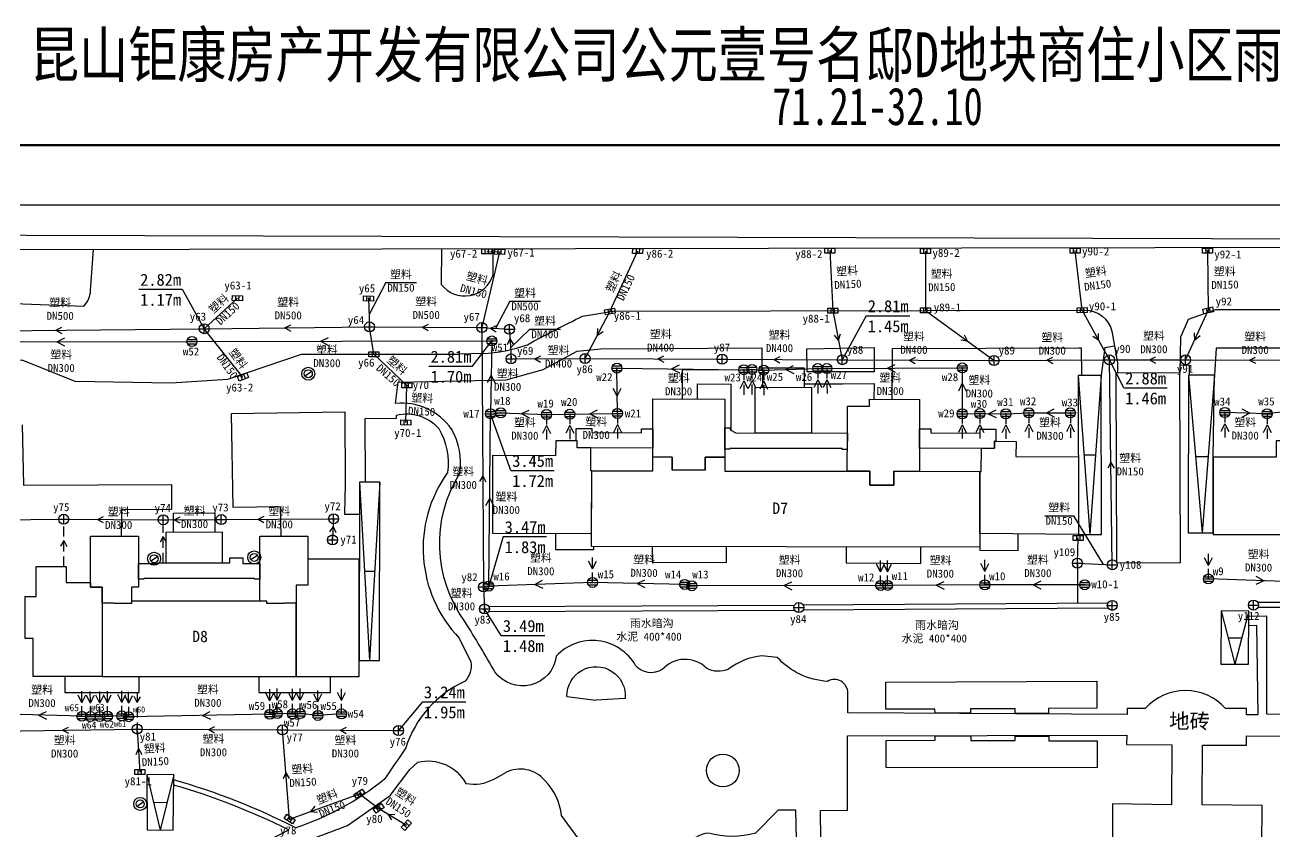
# Model space of a CAD drawing. Extents: x 32091 to 32397, y 71199 to 71502.
# Drawn here: x 32160.5 to 32285.4, y 71421.2 to 71501.8 of the extents above; entities that cross this region are included whole.
import ezdxf
from ezdxf.enums import TextEntityAlignment as Align

# ---------------------------------------------------------------- set-up
doc = ezdxf.new("R2010")
doc.units = 0
doc.header["$LTSCALE"] = 0.5
doc.header["$PDSIZE"] = 0.2
doc.linetypes.add('X5', pattern=[3, 2, -1])
doc.layers.get('0').update_dxf_attribs({"linetype": 'CONTINUOUS'})
for name, color, linetype in [('DX', 251, 'CONTINUOUS'), ('TK', 7, 'CONTINUOUS'), ('WS', 1, 'CONTINUOUS'), ('WSZDH', 246, 'CONTINUOUS'), ('WSZJ', 6, 'CONTINUOUS'), ('YS', 5, 'CONTINUOUS'), ('YSZDH', 160, 'CONTINUOUS'), ('YSZJ', 180, 'CONTINUOUS')]:
    doc.layers.add(name, color=color, linetype=linetype)
doc.styles.add('宋体', font='')
doc.styles.add('等线体', font='')
doc.styles.get('宋体').set_extended_font_data('SimSun')
doc.styles.get('等线体').set_extended_font_data('SimHei')

# ---------------------------------------------------------------- blocks, each defined once
blk = doc.blocks.new('234021')
for p, q in [((-0.67, -0.44), (0.66, 0.43)), ((0.8, 0), (0.8, 0))]:
    blk.add_line(p, q)
for radius in [1.3, 0.8]:
    blk.add_circle((0, 0), radius)
blk = doc.blocks.new('544211')
for p, q in [((-1, 0), (1, 0)), ((-0.9, 0.43), (0.9, 0.43)), ((-0.88, -0.47), (0.88, -0.47))]:
    blk.add_line(p, q)
blk.add_circle((0, 0), 1)
blk = doc.blocks.new('544221')
for p, q in [((-1, 0.5), (1, 0.5)), ((-1, -0.5), (-1, 0.5)), ((-0.33, 0.5), (-0.33, -0.5)), ((0.33, 0.5), (0.33, -0.5)), ((1, 0.5), (1, -0.5)), ((1, -0.5), (-1, -0.5))]:
    blk.add_line(p, q)
blk = doc.blocks.new('544101')
for p, q in [((-1, 0), (1, 0)), ((0, -1), (0, 1))]:
    blk.add_line(p, q)
blk.add_circle((0, 0), 1)
blk = doc.blocks.new('新块')
at = {"layer": 'WS', "linetype": 'Continuous'}
for q in [(28733.01, 66304.67, 2.88), (28733, 66303.77, 2.88)]:
    blk.add_line((28732.11, 66304.24, 2.88), q, dxfattribs=at)
blk = doc.blocks.new('新块1')
at = {"layer": 'YS', "linetype": 'Continuous'}
for q in [(31357.87, 73630.72), (31358.74, 73630.74)]:
    blk.add_line((31358.33, 73629.91, 2.48), q, dxfattribs=at)

msp = doc.modelspace()

# ---------------------------------------------------------------- linework, layer by layer
at = {"layer": 'DX'}
for p, q in [((32265.75, 71466.72), (32266.92, 71450.84)), ((32268.05, 71466.72), (32266.92, 71450.84)), ((32276.76, 71466.75), (32278.13, 71451)), ((32279.38, 71466.75), (32278.13, 71451)), ((32266.33, 71458.78), (32267.48, 71458.78)), ((32277.47, 71458.62), (32278.74, 71458.63)), ((32193.91, 71456.07), (32194.9, 71438.22)), ((32195.94, 71456.07), (32194.9, 71438.22)), ((32194.41, 71447.15), (32195.42, 71447.15)), ((32280.02, 71443.18), (32281.39, 71437.85)), ((32282.8, 71443.17), (32281.39, 71437.85)), ((32280.71, 71440.51), (32282.09, 71440.51)), ((32172.65, 71426.82, 2.52), (32174, 71421.28)), ((32175.35, 71426.8), (32174, 71421.28)), ((32173.32, 71424.05, 1.26), (32174.67, 71424.04))]:
    msp.add_line(p, q, dxfattribs=at)
at = {"layer": 'DX', "flags": 128}
for points in [[(32135.19, 71479.77), (32135.54, 71480.15), (32135.94, 71480.45), (32136.39, 71480.67), (32136.87, 71480.8), (32362, 71480.18)], [(32157.54, 71479.3), (32331.32, 71479.62), (32337.06, 71478.5), (32343.75, 71473.15), (32346.2, 71465.91), (32346.72, 71464.1), (32346.11, 71290.52)], [(32207.26, 71476.77), (32207.28, 71479.39)], [(32157.61, 71474), (32166.37, 71473.64), (32166.37, 71473.64)], [(32303.39, 71471.29), (32290.76, 71473.29), (32279.47, 71473.28), (32276.75, 71472.31), (32276, 71470.62)], [(32245.34, 71467.07), (32238.65, 71467.1), (32238.63, 71469.39), (32245.35, 71469.53), (32245.34, 71467.07)], [(32247.16, 71464.34), (32247.19, 71469.43), (32265.82, 71469.49), (32266.03, 71469.5), (32266.06, 71466.72)], [(32268.42, 71469.52), (32268.05, 71466.72)], [(32268.42, 71469.52), (32269.37, 71469.69)], [(32275.92, 71466.99), (32276, 71470.62)], [(32279.52, 71469.45), (32279.38, 71466.75)], [(32291.61, 71469.45), (32279.52, 71469.45)], [(32175.09, 71465.95), (32175.09, 71465.95), (32165.5, 71466.13), (32160.21, 71468.24), (32157.34, 71468.23), (32157.35, 71467.83)], [(32188.17, 71468.85), (32180.72, 71466.32), (32175.09, 71465.95)], [(32188.17, 71468.85), (32203.95, 71468.86)], [(32206.22, 71468.91), (32203.95, 71468.86)], [(32276.86, 71466.75), (32276.88, 71467.76), (32275.91, 71467.72)], [(32227.69, 71464.37), (32227.7, 71465.87), (32231.04, 71465.86), (32231.02, 71461.24)], [(32245.36, 71464.34), (32245.37, 71465.89), (32242.19, 71465.86), (32238.36, 71465.85)], [(32186.08, 71450.67), (32186.02, 71453.6), (32186.02, 71453.6), (32181.28, 71453.52), (32181.12, 71462.91), (32192.44, 71463.1), (32192.49, 71455.87), (32192.42, 71452.85), (32193.91, 71452.85)], [(32160.19, 71461.78), (32160.35, 71455.75), (32175.11, 71455.82), (32175.12, 71453.32), (32170.12, 71453.3), (32170.1, 71450.67)], [(32202.7, 71457.01), (32202.7, 71457.01)], [(32175.32, 71451.03), (32175.32, 71452.97), (32179.47, 71452.99), (32179.46, 71451.04)], [(32213.51, 71450.94), (32213.51, 71449.34), (32217.35, 71449.34), (32217.35, 71449.64)], [(32255.91, 71449.57), (32255.91, 71449.27), (32259.75, 71449.24), (32259.76, 71450.88)], [(32223.17, 71449.63), (32223.16, 71448.07), (32230.6, 71448.02), (32230.61, 71449.62)], [(32242.57, 71449.59), (32242.56, 71447.99), (32250, 71447.94), (32250.01, 71449.54)], [(32207.45, 71437.08), (32207.45, 71437.08)], [(32183.87, 71436.62), (32183.87, 71435.02), (32191.01, 71435.02), (32191.01, 71436.62)], [(32241.96, 71385.84), (32241.92, 71392.46), (32239.96, 71392.47), (32239.97, 71403.1), (32246.53, 71403.12), (32246.56, 71404.85), (32248.3, 71404.86), (32248.29, 71412.69), (32246.61, 71412.69), (32246.62, 71414.49), (32240.09, 71414.53), (32239.98, 71423.22), (32242.68, 71423.25), (32242.7, 71430.71), (32270.59, 71430.75), (32270.58, 71429.82), (32275.1, 71429.81), (32275.06, 71423.81), (32269.16, 71423.89), (32269.05, 71395.87), (32275.02, 71395.79), (32274.99, 71391.79), (32272.01, 71391.59), (32271.97, 71386.12)], [(32280.88, 71386.68), (32280.9, 71391.73), (32278, 71391.77), (32278.01, 71395.77), (32283.88, 71395.73), (32284.13, 71423.73), (32278.13, 71423.8), (32278.15, 71429.78), (32282.55, 71429.76), (32282.55, 71430.69), (32309.51, 71430.58)], [(32186.86, 71421.29), (32186.86, 71421.29)]]:
    msp.add_lwpolyline(points, dxfattribs=at)
for points in [[(32166.37, 71473.64, 0.180559), (32167.04, 71475.21), (32167.34, 71479.32)], [(32202.12, 71479.38), (32202.09, 71475.81, 0.607067), (32207.26, 71476.77)], [(32219.28, 71473.16), (32266.42, 71473.25, -0.346403), (32269.12, 71471.14), (32269.67, 71467.98), (32269.67, 71466.96)], [(32206.22, 71468.91, 0.074135), (32210.69, 71469.8, -0.014027), (32216.21, 71472.64), (32219.28, 71473.16)], [(32194.52, 71456.07), (32194.49, 71462.42), (32197.6, 71462.46), (32197.6, 71462.75, -0.279902), (32201.86, 71461.41, -0.170629), (32202.7, 71457.01, 0.361269), (32203.89, 71440.46), (32205.05, 71438.1, -0.226721), (32204.48, 71436.16, 0.211667), (32198.53, 71429.49, -0.004577), (32196.38, 71426.32, -0.089148), (32187.54, 71421.51, 0.046953), (32175.34, 71426.3)], [(32234.13, 71438.71, 0.134135), (32230.8, 71437.36, -0.244295), (32228.61, 71437.47, 0.424975), (32224.16, 71437.32, -0.373703), (32221.51, 71437.73, 0.504942), (32213.58, 71438.67)], [(32184.15, 71392.91), (32179.65, 71392.97), (32179.65, 71392.97), (32179.56, 71408.64, -0.297241), (32186.38, 71419.4, 0.006472), (32192.73, 71421.74), (32196.97, 71424.73), (32198.93, 71427.32), (32199.75, 71428.06, -0.34239), (32204.53, 71425.94, 0.175839), (32207.37, 71426.38), (32208.49, 71427)], [(32207.33, 71414.49), (32207.33, 71416.17), (32212.43, 71416.21), (32213.98, 71417.01), (32215.8, 71419), (32216.48, 71419.5), (32214.09, 71422.73, 0.176683), (32212.44, 71426.22, 0.356398), (32208.49, 71427)], [(32182.37, 71352.74, -0.255114), (32178.23, 71359.52), (32178.07, 71407.5, -0.262842), (32184.2, 71419.92), (32186.86, 71421.29, 0.044611), (32175.34, 71425.78)]]:
    msp.add_lwpolyline(points, format="xyb", dxfattribs=at)
for points, elevation in [([(32213.58, 71438.67, -0.679719), (32207.45, 71437.08), (32207.45, 71437.08, 0.010164), (32204.45, 71442.12, -0.305863), (32203.95, 71456.94, 0.170629), (32203.11, 71461.35, 0.271457), (32197.52, 71463.93), (32197.79, 71466.06), (32208.57, 71466.3), (32212.28, 71467.32), (32215.66, 71469.14), (32218.02, 71469.4), (32234.12, 71469.5), (32234.13, 71467.26), (32226.17, 71467.3), (32226.16, 71465.71), (32226.16, 71464.37)], 2.95), ([(32282.79, 71441.74), (32283.55, 71441.76), (32283.71, 71432.81), (32282.58, 71432.79), (32282.58, 71433.42), (32280.47, 71433.42, 0.450384), (32272.45, 71433.43), (32270.65, 71433.42), (32270.65, 71432.83), (32242.73, 71432.98), (32242.72, 71434.99, 0.580773), (32240.69, 71436.14, -0.19621), (32235.66, 71438.54), (32234.13, 71438.71)], 2.95), ([(32214.65, 71434.63, -1.058897), (32220.46, 71434.44, -0.029936)], 2.96)]:
    msp.add_lwpolyline(points, format="xyb", dxfattribs=dict(at, elevation=elevation))
for points, elevation in [([(32234.22, 71465.53), (32234.22, 71467.47), (32238.37, 71467.49), (32238.36, 71465.53)], 6.7), ([(32309.38, 71432.78), (32284.61, 71432.87), (32284.6, 71442.65), (32282.79, 71442.63)], 2.95), ([(32164.47, 71436.62), (32164.47, 71435.02), (32171.91, 71435.02), (32171.91, 71436.62)], 12.37), ([(32214.65, 71434.63), (32217.54, 71434.26)], 2.96), ([(32220.46, 71434.44), (32217.54, 71434.26)], 2.96)]:
    msp.add_lwpolyline(points, dxfattribs=dict(at, elevation=elevation))
for points in [[(32269.57, 71447.99), (32275.98, 71448.02), (32275.89, 71466.99), (32269.49, 71466.96)], [(32265.77, 71450.84), (32268.07, 71450.84), (32268.05, 71466.72), (32265.75, 71466.72)], [(32276.72, 71451), (32279.22, 71451), (32279.23, 71458.57), (32279.38, 71466.75), (32276.76, 71466.75)], [(32223.22, 71458.58), (32223.23, 71464.38), (32230.43, 71464.37), (32230.42, 71458.57), (32228.47, 71458.57), (32228.47, 71457.27), (32225.17, 71457.27), (32225.17, 71458.57), (32223.22, 71458.58)], [(32242.67, 71457.14), (32242.68, 71460.94), (32242.68, 71463.64), (32244.9, 71463.64), (32244.9, 71464.34), (32249.88, 71464.33), (32249.87, 71457.13), (32247.32, 71457.14), (32247.32, 71455.74), (32244.92, 71455.74), (32244.92, 71457.14)], [(32230.43, 71461.48), (32230.95, 71461.48), (32230.95, 71461.28), (32231.53, 71460.98), (32242.68, 71460.96), (32242.67, 71459.32), (32242.15, 71459.33), (32242.15, 71459.41), (32230.94, 71459.42), (32230.94, 71459.34), (32230.42, 71459.35)], [(32249.88, 71461.38), (32251, 71461.38), (32251, 71460.98), (32255.96, 71460.97), (32255.96, 71461.37), (32257.5, 71461.37), (32257.5, 71460.15), (32257.38, 71460.15), (32257.38, 71459.45), (32249.88, 71459.42)], [(32207.22, 71458.71), (32207.21, 71450.96), (32217.11, 71450.94), (32217.12, 71457.19), (32217.02, 71457.19), (32217.02, 71459.49), (32215.67, 71459.49), (32215.68, 71460.19), (32213.53, 71460.19), (32213.52, 71458.69)], [(32255.92, 71457.12), (32256.06, 71457.11), (32256.08, 71459.46), (32257.38, 71459.45), (32257.38, 71460.15), (32259.53, 71460.13), (32259.52, 71458.63), (32265.77, 71458.59), (32265.77, 71450.84), (32255.91, 71450.91)], [(32279.23, 71458.57), (32279.22, 71450.82), (32289.12, 71450.81), (32289.13, 71457.06), (32288.98, 71457.06), (32288.98, 71459.48), (32287.8, 71459.48), (32287.8, 71460.18), (32285.53, 71460.18), (32285.53, 71458.56)], [(32217.12, 71457.19), (32223.22, 71457.18), (32223.22, 71458.58), (32225.17, 71458.57), (32225.17, 71457.27), (32228.47, 71457.29), (32228.47, 71458.57), (32230.42, 71458.57), (32230.42, 71457.17), (32244.92, 71457.14), (32244.92, 71455.74), (32247.32, 71455.74), (32247.32, 71457.14), (32255.92, 71457.12), (32255.91, 71449.57), (32217.11, 71449.64)], [(32193.89, 71438.22), (32195.92, 71438.22), (32195.94, 71456.07), (32193.91, 71456.07)], [(32171.84, 71447.92), (32173.74, 71447.92), (32173.74, 71447.99), (32174.56, 71447.99), (32180.97, 71447.99), (32180.97, 71448.49), (32182.24, 71448.49), (32182.24, 71447.92), (32183.94, 71447.92), (32183.94, 71446.35), (32183.42, 71446.35), (32183.42, 71446.43), (32172.36, 71446.43), (32172.36, 71446.35), (32171.84, 71446.35)], [(32187.59, 71445.75), (32187.59, 71436.62), (32193.89, 71436.62), (32193.89, 71448.37), (32188.74, 71448.37), (32188.74, 71445.75)], [(32168.19, 71436.62), (32187.59, 71436.62), (32187.59, 71443.97), (32186.39, 71443.97), (32186.39, 71443.92), (32184.64, 71443.92), (32184.64, 71444.17), (32171.14, 71444.17), (32171.14, 71443.92), (32169.39, 71443.92), (32169.39, 71443.97), (32168.19, 71443.97)], [(32280, 71437.85), (32282.78, 71437.85), (32282.8, 71443.17), (32280.02, 71443.18)], [(32259.44, 71433.41), (32254.98, 71433.39), (32254.99, 71432.96), (32251.44, 71432.97), (32251.43, 71433.35), (32246.52, 71433.35), (32246.53, 71436.05), (32267.61, 71436.17), (32267.61, 71433.46), (32262.79, 71433.43), (32262.79, 71432.95), (32259.44, 71432.92)], [(32259.46, 71430.68), (32262.82, 71430.66), (32262.81, 71430.21), (32267.63, 71430.2), (32267.64, 71427.49), (32246.56, 71427.54), (32246.55, 71430.24), (32251.46, 71430.26), (32251.46, 71430.7), (32255.01, 71430.7), (32255.01, 71430.23), (32259.46, 71430.23)], [(32172.7, 71421.29), (32175.29, 71421.27), (32175.35, 71426.8), (32172.65, 71426.82)]]:
    msp.add_lwpolyline(points, close=True, dxfattribs=at)
for points, elevation in [([(32233.45, 71465.53), (32239.09, 71465.55), (32239.1, 71460.95), (32233.45, 71460.98)], 6.7), ([(32215.56, 71461.41), (32217.15, 71461.41), (32217.15, 71461.01), (32222.11, 71461), (32222.11, 71461.4), (32223.23, 71461.4), (32223.22, 71459.44), (32215.67, 71459.49), (32215.68, 71460.19), (32215.56, 71460.19)], 13.03), ([(32174.56, 71451.04), (32174.56, 71447.99), (32180.22, 71447.99), (32180.22, 71451.06)], 6.8), ([(32171.84, 71450.67), (32171.84, 71445.57), (32171.14, 71445.57), (32171.14, 71443.92), (32169.39, 71443.92), (32169.39, 71443.97), (32168.19, 71443.97), (32168.19, 71445.57), (32167.04, 71445.57), (32167.04, 71450.67)], 12.37), ([(32188.74, 71450.67), (32188.74, 71445.75), (32187.59, 71445.75), (32187.59, 71443.97), (32186.39, 71443.97), (32186.39, 71443.92), (32184.64, 71443.92), (32184.64, 71444.17), (32183.94, 71444.17), (32183.94, 71450.67)], 12.37), ([(32161.59, 71447.62), (32164.59, 71447.62), (32164.59, 71446.02), (32167.04, 71446.02), (32167.04, 71445.57), (32168.19, 71445.57), (32168.19, 71443.97), (32168.19, 71436.62), (32161.29, 71436.62), (32161.29, 71440.42), (32160.49, 71440.42), (32160.49, 71444.62), (32161.59, 71444.62)], 12.37)]:
    msp.add_lwpolyline(points, close=True, dxfattribs=dict(at, elevation=elevation))
at = {"layer": 'DX'}
msp.add_lwpolyline([(32280.02, 71443.18), (32280, 71437.85), (32282.78, 71437.85), (32282.8, 71443.17)], close=True, dxfattribs=at)
at = {"layer": 'DX', "flags": 128}
msp.add_lwpolyline([(32237.53, 71423.28), (32235.76, 71423.25), (32233.49, 71420.98, -0.141464), (32228.81, 71420.98, 0.23785), (32226.61, 71419.54), (32222.48, 71416.48), (32221.68, 71415.6, -0.258662), (32221.42, 71408.75, 0.272244), (32222.17, 71401.53, 0.151515), (32229.49, 71398.6), (32237.58, 71398.62), (32237.56, 71403.11), (32231.05, 71403.12), (32231.01, 71404.88), (32229.33, 71404.9), (32229.3, 71412.74), (32231.07, 71412.77), (32231.07, 71414.5), (32237.71, 71414.59)], format="xyb", close=True, dxfattribs=at)
at = {"layer": 'DX'}
msp.add_circle((32230.23, 71427.23, 2.99), 1.64, dxfattribs=at)
msp.add_point((32203.11, 71461.35, 2.59), dxfattribs=at)
at = {"layer": 'TK', "linetype": 'Continuous', "const_width": 0.25, "flags": 128}
msp.add_lwpolyline([(32094.18, 71205.74), (32397.18, 71205.74), (32397.18, 71489.74), (32094.18, 71489.74)], close=True, dxfattribs=at)
at = {"layer": 'TK', "linetype": 'Continuous', "flags": 128}
msp.add_lwpolyline([(32100.18, 71211.74), (32391.18, 71211.74), (32391.18, 71483.74), (32100.18, 71483.74)], close=True, dxfattribs=at)
at = {"layer": 'WS', "linetype": 'Continuous'}
for p, q in [((32149.53, 71470.07, 2.49), (32177.17, 71470.12, 4.15)), ((32177.17, 71470.12, 4.15), (32207.15, 71470.17, 2.81)), ((32207.15, 71470.17, 2.81), (32207.01, 71462.9, 3.2)), ((32219.69, 71462.93, 2.88), (32219.65, 71467.46, 3.09)), ((32219.65, 71467.46, 3.09), (32232.32, 71467.3, 2.76)), ((32232.32, 71467.3, 2.76), (32233.14, 71467.33, 2.72)), ((32233.14, 71467.33, 2.72), (32234.31, 71467.26, 2.62)), ((32234.31, 71467.26, 2.62), (32239.72, 71467.41, 2.75)), ((32239.72, 71467.41, 2.75), (32240.63, 71467.41, 2.78)), ((32240.63, 71467.41, 2.78), (32254.16, 71467.48, 2.82)), ((32254.16, 71467.48, 2.82), (32254.15, 71462.89, 2.82)), ((32206.83, 71445.67, 3.47), (32207.01, 71462.9, 3.2)), ((32207.01, 71462.9, 3.2), (32208.03, 71462.99, 3.4)), ((32208.03, 71462.99, 3.4), (32212.61, 71462.82, 3.15)), ((32212.61, 71462.82, 3.15), (32214.93, 71462.85, 3.28)), ((32214.93, 71462.85, 3.28), (32219.69, 71462.93, 2.88)), ((32254.15, 71462.89, 2.82), (32255.91, 71462.91, 2.82)), ((32255.91, 71462.91, 2.82), (32258.5, 71462.89, 3.22)), ((32258.5, 71462.89, 3.22), (32260.8, 71462.99, 3.52)), ((32260.8, 71462.99, 3.52), (32264.96, 71462.99, 3.17)), ((32284.63, 71462.9, 3.42), (32280.4, 71463.02, 3.22)), ((32287.16, 71463.18, 3.24), (32284.63, 71462.9, 3.42)), ((32217.21, 71446.03, 3.4), (32206.83, 71445.67, 3.47)), ((32226.41, 71445.83, 3.22), (32217.21, 71446.03, 3.4)), ((32227.12, 71445.7, 3.23), (32226.41, 71445.83, 3.22)), ((32246, 71445.73, 3.15), (32227.12, 71445.7, 3.23)), ((32246.7, 71445.74, 3.14), (32246, 71445.73, 3.15)), ((32256.42, 71445.79, 3.33), (32246.7, 71445.74, 3.14)), ((32266.39, 71445.8, 3.33), (32256.42, 71445.79, 3.33)), ((32289.14, 71446.03, 3.21), (32278.76, 71446.38, 3.33)), ((32166.18, 71432.65, 3.13), (32158.8, 71432.85, 2.89)), ((32167.02, 71432.62, 3.13), (32166.18, 71432.65, 3.13)), ((32167.96, 71432.63, 3.13), (32167.02, 71432.62, 3.13)), ((32168.72, 71432.66, 3.13), (32167.96, 71432.63, 3.13)), ((32170.16, 71432.69, 3.14), (32168.72, 71432.66, 3.13)), ((32170.85, 71432.61, 3.11), (32170.16, 71432.69, 3.14)), ((32184.95, 71432.85, 3.11), (32170.85, 71432.61, 3.11)), ((32185.7, 71432.92, 3.09), (32184.95, 71432.85, 3.11)), ((32187.22, 71432.89, 3.06), (32185.7, 71432.92, 3.09)), ((32187.99, 71432.92, 3.07), (32187.22, 71432.89, 3.06)), ((32189.76, 71432.74, 3.09), (32187.99, 71432.92, 3.07)), ((32192.12, 71432.89, 3.18), (32189.76, 71432.74, 3.09))]:
    msp.add_line(p, q, dxfattribs=at)
at = {"layer": 'WS', "linetype": 'X5'}
for p, q in [((32232.32, 71467.3, 2.76), (32232.32, 71464.56, 2.75)), ((32233.14, 71467.33, 2.72), (32233.14, 71464.59, 2.72)), ((32234.31, 71467.26, 2.62), (32234.31, 71464.52, 2.62)), ((32239.72, 71467.41, 2.75), (32239.72, 71464.67, 2.75)), ((32240.63, 71467.41, 2.78), (32240.64, 71464.67, 2.78)), ((32212.61, 71462.82, 3.15), (32212.62, 71460.09, 3.15)), ((32214.93, 71462.85, 3.28), (32214.93, 71460.11, 3.28)), ((32219.69, 71462.93, 2.88), (32219.7, 71460.19, 2.88)), ((32254.15, 71462.91, 2.82), (32254.16, 71460.17, 2.82)), ((32255.91, 71462.91, 2.82), (32255.92, 71460.17, 2.82)), ((32258.5, 71462.89, 3.22), (32258.51, 71460.16, 3.22)), ((32260.8, 71462.99, 3.52), (32260.8, 71460.26, 3.52)), ((32264.96, 71462.99, 3.17), (32264.97, 71460.25, 3.17)), ((32280.4, 71463.02, 3.22), (32280.4, 71460.28, 3.22)), ((32284.63, 71462.9, 3.42), (32284.64, 71460.17, 3.42)), ((32217.21, 71446.03, 3.4), (32217.2, 71448.76, 3.39)), ((32246, 71445.73, 3.15), (32245.99, 71448.46, 3.15)), ((32246.7, 71445.74, 3.14), (32246.69, 71448.47, 3.14)), ((32256.42, 71445.79, 3.33), (32256.42, 71448.53, 3.33)), ((32278.76, 71446.38, 3.33), (32278.75, 71449.12, 3.32)), ((32166.18, 71432.65, 3.13), (32166.18, 71435.38, 3.13)), ((32167.02, 71432.62, 3.13), (32167.01, 71435.36, 3.13)), ((32167.96, 71432.63, 3.13), (32167.95, 71435.37, 3.13)), ((32168.72, 71432.66, 3.13), (32168.72, 71435.4, 3.13)), ((32170.16, 71432.69, 3.14), (32170.15, 71435.43, 3.13)), ((32170.85, 71432.61, 3.11), (32170.84, 71435.34, 3.11)), ((32184.95, 71432.85, 3.11), (32184.95, 71435.58, 3.1)), ((32185.7, 71432.92, 3.09), (32185.69, 71435.65, 3.09)), ((32187.22, 71432.89, 3.06), (32187.21, 71435.63, 3.06)), ((32187.99, 71432.92, 3.07), (32187.99, 71435.66, 3.07)), ((32189.76, 71432.74, 3.09), (32189.75, 71435.48, 3.09)), ((32192.12, 71432.89, 3.18), (32192.12, 71435.63, 3.18))]:
    msp.add_line(p, q, dxfattribs=at)
at = {"layer": 'WSZDH', "linetype": 'Continuous'}
for p in [(32177.17, 71470.12), (32207.15, 71470.17), (32219.65, 71467.46), (32232.32, 71467.3), (32233.14, 71467.33), (32234.31, 71467.26), (32239.72, 71467.41), (32240.63, 71467.41), (32254.16, 71467.48), (32207.01, 71462.9), (32208.03, 71462.99), (32212.61, 71462.82), (32214.93, 71462.85), (32219.69, 71462.93), (32254.15, 71462.9), (32255.91, 71462.91), (32258.5, 71462.89), (32264.96, 71462.99), (32280.4, 71463.02), (32284.63, 71462.9), (32217.21, 71446.03), (32226.41, 71445.83), (32246, 71445.73), (32246.7, 71445.74), (32256.42, 71445.79), (32266.39, 71445.8), (32278.76, 71446.38), (32206.83, 71445.67), (32227.12, 71445.7), (32166.18, 71432.65), (32167.02, 71432.62), (32167.96, 71432.63), (32168.72, 71432.66), (32170.16, 71432.69), (32170.85, 71432.61), (32184.95, 71432.85), (32185.7, 71432.92), (32187.22, 71432.89), (32187.99, 71432.92), (32189.76, 71432.74), (32192.12, 71432.89)]:
    msp.add_point(p, dxfattribs=at)
at = {"layer": 'WSZJ', "linetype": 'Continuous'}
for p, q in [((32205.2, 71467.65), (32207.15, 71470.17, 2.81)), ((32200.86, 71467.65), (32205.2, 71467.65)), ((32209.03, 71457.23), (32207.01, 71462.9, 3.2)), ((32209.03, 71457.23), (32213.36, 71457.23)), ((32208.28, 71450.61), (32206.83, 71445.67, 3.47)), ((32208.28, 71450.61), (32212.62, 71450.61))]:
    msp.add_line(p, q, dxfattribs=at)
at = {"layer": 'YS', "linetype": 'Continuous'}
for p, q in [((32147.94, 71471.09, 2.44), (32178.4, 71471.4)), ((32178.4, 71471.4), (32194.92, 71471.58, 2.84)), ((32194.92, 71471.58, 2.84), (32206.15, 71471.51, 2.84)), ((32206.15, 71471.51, 2.84), (32206.3, 71445.58, 3.43)), ((32206.15, 71471.51, 2.84), (32208.9, 71471.34, 2.82)), ((32208.9, 71471.34, 2.82), (32209.06, 71468.38, 2.57)), ((32209.06, 71468.38, 2.57), (32216.46, 71468.41, 2.89)), ((32216.46, 71468.41, 2.89), (32230.15, 71468.35, 2.89)), ((32230.15, 71468.35, 2.89), (32242.17, 71468.3, 2.5)), ((32242.17, 71468.3, 2.5), (32257.33, 71468.22, 2.72)), ((32257.33, 71468.22, 2.72), (32268.88, 71468.28, 2.88)), ((32268.88, 71468.28, 2.88), (32276.48, 71468.29, 2.87)), ((32276.48, 71468.29, 2.87), (32289.24, 71468.25, 3.1)), ((32148.23, 71452.18, 2.5), (32164.35, 71452.35, 2.81)), ((32164.35, 71452.35, 2.81), (32174.3, 71452.3, 2.83)), ((32174.3, 71452.3, 2.83), (32180.1, 71452.32, 2.81)), ((32180.1, 71452.32, 2.81), (32191.33, 71452.4, 2.82)), ((32191.33, 71452.4, 2.82), (32191.22, 71450.28, 2.81)), ((32206.3, 71445.58, 3.43), (32206.4, 71443.38, 3.49)), ((32206.83, 71443.64, 3.48), (32237.39, 71443.77, 3.21)), ((32206.84, 71443.14, 3.48), (32237.39, 71443.27, 3.21)), ((32238.25, 71443.78, 3.21), (32268.72, 71444, 3.87)), ((32238.26, 71443.28, 3.21), (32268.71, 71443.5, 3.87)), ((32295.08, 71444.01, 6.18), (32283.69, 71444.03, 6.18)), ((32295.07, 71443.51, 6.18), (32283.69, 71443.53, 6.18)), ((32155.96, 71431.15, 3.22), (32171.7, 71431.38, 2.85)), ((32171.7, 71431.38, 2.85), (32186.22, 71431.29, 2.99)), ((32186.22, 71431.29, 2.99), (32197.81, 71431.22, 3.24))]:
    msp.add_line(p, q, dxfattribs=at)
at = {"layer": 'YS', "linetype": 'X5'}
for p, q in [((32164.35, 71447.62, 2.67), (32164.35, 71452.35, 2.81)), ((32174.3, 71447.99, 2.69), (32174.3, 71452.3, 2.83)), ((32171.7, 71435.02, 2.74), (32171.7, 71431.38, 2.85))]:
    msp.add_line(p, q, dxfattribs=at)
at = {"layer": 'YS', "linetype": 'Continuous', "flags": 128}
for points, elevation in [([(32206.65, 71479.13), (32207.92, 71479.08), (32206.15, 71471.51)], 2.84), ([(32216.46, 71468.41), (32218.95, 71473.11), (32221.72, 71479.17)], 2.89), ([(32240.93, 71479.21), (32241.22, 71473.21), (32242.17, 71468.3)], 2.5), ([(32250.49, 71479.16), (32250.47, 71473.23)], 2.73), ([(32268.88, 71468.28), (32266.13, 71473.25), (32265.45, 71479.21)], 2.88), ([(32278.68, 71479.21), (32278.74, 71473.22)], 2.62), ([(32181.71, 71474.45), (32178.4, 71471.4)], 2.84), ([(32194.82, 71474.42), (32194.92, 71471.58)], 2.84), ([(32250.47, 71473.23), (32257.33, 71468.22)], 2.72), ([(32276.48, 71468.29), (32278.74, 71473.22)], 2.87), ([(32198.55, 71462.02), (32198.64, 71465.73), (32195.35, 71468.84), (32194.92, 71471.58)], 2.84), ([(32265.66, 71447.96), (32269.15, 71447.8), (32268.88, 71468.28)], 3.01), ([(32265.66, 71447.96), (32265.74, 71450.49)], 3.01), ([(32265.66, 71447.96), (32265.68, 71443.98)], 3.01), ([(32171.7, 71431.38), (32171.7, 71431.38), (32171.97, 71427.07)], 2.85), ([(32186.93, 71422.38), (32186.22, 71431.29)], 2.99), ([(32186.93, 71422.38), (32193.9, 71424.9), (32195.83, 71423.45), (32198.6, 71421.76)], 2.99)]:
    msp.add_lwpolyline(points, dxfattribs=dict(at, elevation=elevation))
msp.add_lwpolyline([(32182.27, 71466.56), (32178.4, 71471.4)], dxfattribs=at)
at = {"layer": 'YSZDH', "linetype": 'Continuous'}
for p in [(32278.68, 71479.21), (32194.82, 71474.42), (32278.74, 71473.22), (32178.4, 71471.4), (32194.92, 71471.58), (32206.15, 71471.51), (32208.9, 71471.34), (32195.35, 71468.84), (32209.06, 71468.38), (32216.46, 71468.41), (32230.15, 71468.35), (32242.17, 71468.29), (32257.33, 71468.22), (32268.88, 71468.28), (32276.48, 71468.29), (32198.63, 71465.73), (32164.35, 71452.35), (32174.3, 71452.3), (32180.1, 71452.32), (32191.33, 71452.4), (32191.22, 71450.28), (32265.66, 71447.96), (32269.15, 71447.8), (32206.3, 71445.58), (32206.4, 71443.38), (32237.83, 71443.52), (32269.15, 71443.74), (32283.26, 71443.77), (32171.7, 71431.38), (32186.22, 71431.29), (32197.81, 71431.22), (32193.9, 71424.9), (32195.83, 71423.45), (32186.93, 71422.38)]:
    msp.add_point(p, dxfattribs=at)
at = {"layer": 'YSZJ', "linetype": 'Continuous'}
for p, q in [((32196.54, 71476.01), (32194.87, 71472.81, 2.84)), ((32196.54, 71476.01), (32199.6, 71476.01)), ((32171.85, 71475.34), (32176.19, 71475.34)), ((32176.19, 71475.34), (32178.4, 71471.4, 2.84)), ((32208.93, 71474.14), (32207.52, 71471.42, 2.83)), ((32208.93, 71474.14), (32211.99, 71474.14)), ((32244.56, 71472.7), (32242.17, 71468.3, 2.89)), ((32244.56, 71472.7), (32248.9, 71472.7)), ((32210.93, 71471.35), (32209, 71469.48, 2.67)), ((32210.93, 71471.35), (32213.99, 71471.35)), ((32270.29, 71465.48, -0.01), (32268.88, 71468.28, 2.88)), ((32270.29, 71465.48, -0.01), (32274.63, 71465.48, -0.01)), ((32262.41, 71452.7), (32265.27, 71452.7)), ((32265.27, 71452.7), (32268.25, 71447.84, 3.01)), ((32208.09, 71440.73), (32206.4, 71443.38, 3.49)), ((32208.09, 71440.73), (32212.43, 71440.73)), ((32200.2, 71434.1), (32197.81, 71431.22, 3.24)), ((32200.2, 71434.1), (32204.54, 71434.1))]:
    msp.add_line(p, q, dxfattribs=at)

# ---------------------------------------------------------------- block references
at = {"layer": 'DX', "xscale": 0.5, "yscale": 0.5}
for p in [(32188.8, 71466.9), (32173.39, 71448.4, 2.52), (32183.39, 71448.53, -2.52), (32172, 71423.89)]:
    msp.add_blockref('234021', p, dxfattribs=at)
at = {"layer": 'WS', "linetype": 'Continuous', "zscale": 0.8721453023868264}
for p, xscale, yscale, rotation in [((7052.15, 13666.14, 0.83), 0.8721453022651181, 0.8721453023367327, 359.9475309538031), ((7078.52, 13666.18, 1.07), 0.8721453022651181, 0.8721453023367327, 359.9475309538031), ((8314.87, 13156.27, 0.44), 0.8721453022603083, 0.8721453023295673, 1.133010739120216), ((8326.29, 13156.2, 0.17), 0.8721453022603083, 0.8721453023295673, 1.133010739120216), ((8336.44, 13156.32, 0.29), 0.8721453022603083, 0.8721453023295673, 1.133010739120216), ((-25325.31, 97194.37, 0.48), 0.8721453022639704, 0.8721453023336426, 269.3354317309265), ((-26134.92, 95239.09, 0.25), 0.8721453022898921, 0.8721453023317736, 271.2678840955002), ((-26134.1, 95239.12, 0.21), 0.8721453022898921, 0.8721453023317736, 271.2678840955002), ((-26132.93, 95239.05, 0.11), 0.8721453022898921, 0.8721453023317736, 271.2678840955002), ((-26127.52, 95239.2, 0.25), 0.8721453022898921, 0.8721453023317736, 271.2678840955002), ((-26126.61, 95239.2, 0.27), 0.8721453022898921, 0.8721453023317736, 271.2678840955002), ((-26005.13, 95502.19, 0.32), 0.8721453022621687, 0.8721453023264645, 271.0091383272152), ((90739.32, 48069.42, 0.45), 0.872145302263149, 0.872145302333421, 91.63814007629306), ((5718.86, 14278.12, 0.78), 0.8721453022603222, 0.872145302329457, 358.572649995295), ((8306.7, 13151.76, 0.61), 0.8721453022603083, 0.8721453023295673, 1.133010739120216), ((8346.52, 13151.78, 0.45), 0.8721453022603083, 0.8721453023295673, 1.133010739120216), ((8352.33, 13151.87, 0.87), 0.8721453022603083, 0.8721453023295673, 1.133010739120216), ((56405.32, 129686.61, 0.83), 0.8721453022560813, 0.8721453023292822, 180.9243633274743), ((-26154.63, 95234.62, 0.64), 0.8721453022898921, 0.8721453023317736, 271.2678840955002), ((-26152.31, 95234.64, 0.77), 0.8721453022898921, 0.8721453023317736, 271.2678840955002), ((-26147.55, 95234.72, 0.37), 0.8721453022898921, 0.8721453023317736, 271.2678840955002), ((-26113.08, 95234.7, 0.31), 0.8721453022898921, 0.8721453023317736, 271.2678840955002), ((-26111.33, 95234.7, 0.31), 0.8721453022898921, 0.8721453023317736, 271.2678840955002), ((-26108.74, 95234.68, 0.71), 0.8721453022898921, 0.8721453023317736, 271.2678840955002), ((-26106.44, 95234.78, 1.01), 0.8721453022898921, 0.8721453023317736, 271.2678840955002), ((-26102.28, 95234.78, 0.67), 0.8721453022898921, 0.8721453023317736, 271.2678840955002), ((-26086.84, 95234.81, 0.71), 0.8721453022898921, 0.8721453023317736, 271.2678840955002), ((-26082.61, 95234.69, 0.91), 0.8721453022898921, 0.8721453023317736, 271.2678840955002), ((-25325.47, 97182.07, 0.83), 0.8721453022639704, 0.8721453023336423, 269.3354317309265), ((90646, 47674.82, 0.82), 0.8721453022771622, 0.872145302339348, 91.26788409551862), ((90584.44, 47674.47, 0.89), 0.8721453022771622, 0.872145302339348, 91.26788409551862), ((90613.23, 47674.17, 0.65), 0.8721453022771622, 0.872145302339348, 91.26788409551862), ((90613.94, 47674.18, 0.64), 0.8721453022771622, 0.872145302339348, 91.26788409551862), ((90623.66, 47674.23, 0.82), 0.8721453022771622, 0.872145302339348, 91.26788409551862), ((10379.99, 12324.98, 0.93), 0.8721453022679306, 0.8721453023282285, 3.161317117029508), ((7204.08, 13601.25, 0.81), 0.8721453022677703, 0.8721453023282901, 0.04061745811216984), ((7218.76, 13601.03, 0.68), 0.8721453022677703, 0.8721453023282901, 0.04061745811216984), ((7233.99, 13601.08, 0.73), 0.8721453022677703, 0.8721453023282901, 0.04061745811216984), ((7243.67, 13601.12, 0.82), 0.8721453022677703, 0.8721453023282901, 0.04061745811216984), ((58428.49, 128790.48, 0.75), 0.8721453022595619, 0.8721453023390803, 178.9198743276727), ((90533.42, 47661.09, 0.62), 0.8721453022771622, 0.872145302339348, 91.26788409551862), ((90534.26, 47661.06, 0.62), 0.8721453022771622, 0.872145302339348, 91.26788409551862), ((90535.2, 47661.07, 0.62), 0.8721453022771622, 0.872145302339348, 91.26788409551862), ((90535.96, 47661.1, 0.62), 0.8721453022771622, 0.872145302339348, 91.26788409551862), ((90537.4, 47661.13, 0.63), 0.8721453022771622, 0.872145302339348, 91.26788409551862), ((90538.09, 47661.05, 0.61), 0.8721453022771622, 0.872145302339348, 91.26788409551862), ((90552.19, 47661.29, 0.6), 0.8721453022771622, 0.872145302339348, 91.26788409551862), ((90552.94, 47661.36, 0.58), 0.8721453022771622, 0.872145302339348, 91.26788409551862), ((90554.46, 47661.33, 0.56), 0.8721453022771622, 0.872145302339348, 91.26788409551862), ((90555.23, 47661.36, 0.57), 0.8721453022771622, 0.872145302339348, 91.26788409551862), ((90557, 47661.19, 0.59), 0.8721453022771622, 0.872145302339348, 91.26788409551862), ((90559.36, 47661.33, 0.67), 0.8721453022771622, 0.872145302339348, 91.26788409551862), ((7175.17, 13574.73, 0.48), 0.8721453022797292, 0.8721453023250428, 0.07122381823583367), ((9378.17, 12678.65, 0.6), 0.8721453022796603, 0.8721453023251229, 2.219688442534286)]:
    msp.add_blockref('新块', p, dxfattribs=dict(at, xscale=xscale, yscale=yscale, rotation=rotation))
at = {"layer": 'WS', "linetype": 'Continuous', "xscale": 0.5, "yscale": 0.5}
for p in [(32177.17, 71470.12, 4.15), (32207.15, 71470.17, 2.81), (32219.65, 71467.46, 3.09), (32232.32, 71467.3, 2.76), (32233.14, 71467.33, 2.72), (32234.31, 71467.26, 2.62), (32239.72, 71467.41, 2.75), (32240.63, 71467.41, 2.78), (32254.16, 71467.48, 2.82), (32207.01, 71462.9, 3.2), (32208.03, 71462.99, 3.4), (32212.61, 71462.82, 3.15), (32214.93, 71462.85, 3.28), (32219.69, 71462.93, 2.88), (32254.15, 71462.89, 2.82), (32255.91, 71462.91, 2.82), (32258.5, 71462.89, 3.22), (32260.8, 71462.99, 3.52), (32264.96, 71462.99, 3.17), (32280.4, 71463.02, 3.22), (32284.63, 71462.9, 3.42), (32206.83, 71445.67, 3.47), (32217.21, 71446.03, 3.4), (32226.41, 71445.83, 3.22), (32227.12, 71445.7, 3.23), (32246, 71445.73, 3.15), (32246.7, 71445.74, 3.14), (32256.42, 71445.79, 3.33), (32266.39, 71445.8, 3.33), (32278.76, 71446.38, 3.33), (32184.95, 71432.85, 3.11), (32185.7, 71432.92, 3.09), (32187.22, 71432.89, 3.06), (32187.99, 71432.92, 3.07), (32189.76, 71432.74, 3.09), (32192.12, 71432.89, 3.18), (32166.18, 71432.65, 3.13), (32167.02, 71432.62, 3.13), (32167.96, 71432.63, 3.13), (32168.72, 71432.66, 3.13), (32170.16, 71432.69, 3.14), (32170.85, 71432.61, 3.11)]:
    msp.add_blockref('544211', p, dxfattribs=at)
at = {"layer": 'YS', "linetype": 'Continuous'}
for name, p, xscale, yscale, zscale, rotation in [('544221', (32240.93, 71479.21, 2.5), 0.4999999999999613, 0.5, 0.5, 179.6326473096273), ('544221', (32265.45, 71479.21, 2.62), 0.4999999999999422, 0.5, 0.5, 180.4452394835031), ('544221', (32278.68, 71479.21, 2.62), 0.4999999999999422, 0.5, 0.5, 180.4452394835031), ('544221', (32206.65, 71479.13, 2.84), 0.4999999999985122, 0.5, 0.5, 179.0081749004205), ('544221', (32207.92, 71479.08, 2.84), 0.4999999999985122, 0.5, 0.5, 179.0081749004205), ('544221', (32221.72, 71479.17, 2.53), 0.4999999999990531, 0.5, 0.5, 358.8203649781248), ('544221', (32250.49, 71479.16, 2.73), 0.4999999999984185, 0.5, 0.5, 180.8515836370832), ('544221', (32181.71, 71474.45, 2.84), 0.4999999999985122, 0.5, 0.5, 179.0081749004205), ('544221', (32194.82, 71474.42, 2.84), 0.4999999999985122, 0.5, 0.5, 179.0081749004205), ('544221', (32218.95, 71473.11, 2.79), 0.4999999999983327, 0.5, 0.5, 9.124432265772239), ('544221', (32241.22, 71473.21, 2.72), 0.4999999999999613, 0.5, 0.5, 179.6326473096273), ('544221', (32250.47, 71473.23, 2.72), 0.4999999999999613, 0.5, 0.5, 179.6326473096273), ('544221', (32266.13, 71473.25, 2.72), 0.499999999998712, 0.5, 0.5, 180.8839478134446), ('544221', (32278.74, 71473.22, 2.71), 0.5000000000028463, 0.5, 0.5, 12.34181112723611), ('新块1', (-19495.85, 96995.83, -0.6), 0.719999999972542, 0.719999999972542, 0.7199999999999998, 266.775053113074), ('新块1', (-19472.97, 96996.07, -0.4), 0.719999999972542, 0.719999999972542, 0.7199999999999998, 266.775053113074), ('新块1', (-19459.23, 96996.13, 1.05), 0.719999999972542, 0.719999999972542, 0.7199999999999998, 266.775053113074), ('新块1', (-17762.22, 100164.24, 1.05), 0.7199999999725737, 0.7199999999725737, 0.7199999999999998, 263.2038959117565), ('新块1', (-14527.58, 37779.82, 1.11), 0.7199999999705464, 0.7199999999705464, 0.7199999999999998, 328.850320372423), ('新块1', (19026.31, 15385.03, 0.72), 0.719999999972024, 0.719999999972024, 0.7199999999999998, 9.809850207846095), ('新块1', (60628.05, 21318.86, 0.94), 0.7199999999712053, 0.7199999999712053, 0.7199999999999998, 52.56797510303024), ('新块1', (37649.16, 14100.91, 1.1), 0.7199999999708139, 0.7199999999708139, 0.7199999999999998, 28.42751844655578), ('新块1', (-11552.05, 34064.69, 1.09), 0.7199999999697142, 0.7199999999697142, 0.7199999999999998, 333.5473415165872), ('新块1', (52437.74, 125424.05, 0.96), 0.7199999999712249, 0.7199999999730177, 0.7199999999999998, 182.51625012404), ('544221', (32195.35, 71468.84, 2.84), 0.5000000000012658, 0.5, 0.5, 0.02566206377381305), ('新块1', (-19447.99, 96992.97, 0.89), 0.719999999972542, 0.719999999972542, 0.7199999999999998, 266.775053113074), ('新块1', (-19435.69, 96992.96, 1.11), 0.719999999972542, 0.719999999972542, 0.7199999999999998, 266.775053113074), ('新块1', (-19424.08, 96992.91, 0.94), 0.719999999972542, 0.719999999972542, 0.7199999999999998, 266.775053113074), ('新块1', (-19410.56, 96992.84, 0.81), 0.719999999972542, 0.719999999972542, 0.7199999999999998, 266.775053113074), ('新块1', (-19396.81, 96992.83, 1.01), 0.719999999972542, 0.719999999972542, 0.7199999999999998, 266.775053113074), ('新块1', (-19386.55, 96992.87, 1.09), 0.719999999972542, 0.719999999972542, 0.7199999999999998, 266.775053113074), ('新块1', (-19376.56, 96992.85, 1.2), 0.719999999972542, 0.719999999972542, 0.7199999999999998, 266.775053113074), ('544221', (32182.27, 71466.56), 0.499999999999811, 0.5, 0.5, 21.92627699255514), ('544221', (32198.64, 71465.73, 2.84), 0.4999999999985122, 0.5, 0.5, 179.0081749004205), ('544221', (32198.55, 71462.02, 2.84), 0.4999999999985122, 0.5, 0.5, 179.0081749004205), ('新块1', (56678.6, 123653.56, 1.22), 0.7199999999710645, 0.719999999972841, 0.7199999999999998, 178.0052722486741), ('新块1', (56615.82, 123652.22, 1.39), 0.7199999999710645, 0.7199999999728409, 0.7199999999999998, 178.0052722486741), ('新块1', (-19491.71, 96976.92, 1.03), 0.719999999972542, 0.719999999972542, 0.7199999999999998, 266.775053113074), ('新块1', (-19484.05, 96976.89, 1.04), 0.719999999972542, 0.719999999972542, 0.7199999999999998, 266.775053113074), ('新块1', (-19475.64, 96976.93, 1.03), 0.719999999972542, 0.719999999972542, 0.7199999999999998, 266.775053113074), ('新块1', (60362.11, 121716.99, 1.03), 0.719999999971795, 0.7199999999728736, 0.7199999999999998, 173.8006209457568), ('544221', (32265.74, 71450.49, 2.79), 0.5000000000013683, 0.5, 0.5, 359.9092970859875), ('新块1', (56725.33, 123574.69, 0.96), 0.7199999999644002, 0.7199999999720603, 0.7199999999999998, 177.8389724927592), ('新块1', (56735.28, 123575.09, 0.99), 0.7199999999644002, 0.7199999999720603, 0.7199999999999998, 177.8389724927592), ('新块1', (7610.72, 19309.56, -1.79), 0.719999999964263, 0.7199999999788815, 0.7199999999999998, 357.8389724930485), ('新块1', (-19614.23, 96713.49, 1.24), 0.7199999999701037, 0.7199999999760706, 0.7199999999999998, 267.0435571703964), ('新块1', (-19599.62, 96713.55, 1.13), 0.7199999999701037, 0.7199999999760706, 0.7199999999999998, 267.0435571703964), ('新块1', (-19586.46, 96713.47, 1.33), 0.7199999999701037, 0.7199999999760706, 0.7199999999999998, 267.0435571703964), ('新块1', (53235.34, 125062.7, 1.07), 0.719999999970066, 0.719999999976408, 0.7199999999999998, 181.6271948674147), ('544221', (32171.97, 71427.07, 3.17), 0.5000000000014426, 0.5, 0.5, 180.5202779469941), ('新块1', (53250.07, 125060.29, 1.2), 0.719999999970066, 0.7199999999764077, 0.7199999999999998, 181.6271948674147), ('544221', (32193.9, 71424.9, 3.01), 0.5000000000042503, 0.5, 0.5, 211.9922266188129), ('新块1', (-25302.14, 75291.56, 1.2), 0.7199999999667154, 0.7199999999754687, 0.7199999999999998, 289.2192657802503), ('544221', (32195.83, 71423.45, 3.02), 0.4999999999988766, 0.5, 0.5, 216.4187743412359), ('544221', (32186.93, 71422.38, 2.99), 0.4999999999953789, 0.5, 0.5, 326.606922914277), ('新块1', (-342.99, 118976.69, 1.2), 0.7199999999681432, 0.7199999999746441, 0.7199999999999998, 237.4514782405262), ('544221', (32198.6, 71421.76, 3.13), 0.4999999999999736, 0.5, 0.5, 227.1175518333566)]:
    msp.add_blockref(name, p, dxfattribs=dict(at, xscale=xscale, yscale=yscale, zscale=zscale, rotation=rotation))
at = {"layer": 'YS', "linetype": 'Continuous', "xscale": 0.5, "yscale": 0.5}
for p in [(32194.92, 71471.58, 4.18), (32206.15, 71471.51, 2.85), (32178.4, 71471.4, 4.15), (32208.9, 71471.34, 2.82), (32209.06, 71468.38, 2.57), (32216.46, 71468.41, 2.89), (32230.15, 71468.35, 2.89), (32242.17, 71468.3, 2.89), (32257.33, 71468.22, 2.88), (32268.88, 71468.28, 2.88), (32276.48, 71468.29, 2.87), (32164.35, 71452.35, 2.81), (32174.3, 71452.3, 2.83), (32180.1, 71452.32, 2.81), (32191.33, 71452.4, 2.82), (32191.22, 71450.28, 2.81), (32265.66, 71447.96, 3.01), (32269.15, 71447.8, 3.15), (32206.3, 71445.58, 3.43), (32206.4, 71443.38, 3.49), (32237.83, 71443.52, 3.2), (32269.15, 71443.74, 3.88), (32283.26, 71443.77, 3.4), (32171.7, 71431.38, 3.29), (32186.22, 71431.29, 3.3), (32197.81, 71431.22, 3.24)]:
    msp.add_blockref('544101', p, dxfattribs=at)

# ---------------------------------------------------------------- texts
at = {"layer": 'DX', "style": '宋体'}
for s, height, p in [('D7', 1.15, (32235.96, 71453.45)), ('D8', 1.15, (32177.98, 71440.63)), ('地砖', 1.5, (32276.87, 71432.19))]:
    msp.add_text(s, height=height, dxfattribs=at).set_placement(p, align=Align.MIDDLE)
at = {"layer": 'TK', "linetype": 'Continuous', "style": '等线体', "width": 0.8}
msp.add_text('昆山钜康房产开发有限公司公元壹号名邸D地块商住小区雨污水管道平面示意图', height=4.5, dxfattribs=at).set_placement((32245.68, 71498.88), align=Align.MIDDLE)
at = {"layer": 'TK', "linetype": 'Continuous', "style": '等线体', "width": 0.75}
msp.add_text('71.21-32.10', height=3.75, dxfattribs=at).set_placement((32245.68, 71490.63), align=Align.BOTTOM_CENTER)
at = {"layer": 'WSZDH', "linetype": 'Continuous', "style": '宋体'}
for s, height, p in [('w52', 0.8, (32176.26, 71468.72)), ('w51', 0.8, (32207.13, 71469.12, 2.87)), ('w25', 0.8, (32234.62, 71466.19)), ('w26', 0.8, (32237.53, 71466.18)), ('w27', 0.8, (32241, 71466.37)), ('w28', 0.8, (32252.12, 71466.16)), ('w22', 0.8, (32217.57, 71466.16)), ('w23', 0.8, (32230.4, 71466.13)), ('w24', 0.8, (32232.55, 71466.12)), ('w18', 0.8, (32207.38, 71463.79)), ('w20', 0.8, (32214.06, 71463.68)), ('w31', 0.8, (32257.65, 71463.67)), ('w32', 0.8, (32259.92, 71463.74)), ('w34', 0.8, (32279.33, 71463.72)), ('w35', 0.8, (32283.74, 71463.73)), ('w17', 0.8, (32204.29, 71462.51, 3.22)), ('w19', 0.8, (32211.7, 71463.52)), ('w21', 0.8, (32220.43, 71462.53)), ('w29', 0.8, (32251.75, 71462.54)), ('w30', 0.8, (32255.01, 71463.49)), ('w33', 0.8, (32264.1, 71463.63)), ('w16', 0.8, (32207.29, 71446.24)), ('w15', 0.8, (32217.72, 71446.45)), ('w14', 0.8, (32224.45, 71446.43)), ('w13', 0.8, (32227.17, 71446.43)), ('w11', 0.8, (32247.1, 71446.27)), ('w10', 0.8, (32256.84, 71446.25)), ('w9', 0.8, (32279.19, 71446.75, 3.33)), ('w12', 0.8, (32243.74, 71446.14)), ('w10-1', 0.8, (32267.05, 71445.45)), ('w65', 0.7, (32164.46, 71433.16)), ('w63', 0.7, (32167.02, 71433.2)), ('w60', 0.6, (32171.27, 71433.03)), ('w59', 0.8, (32182.85, 71433.29)), ('w58', 0.8, (32185.14, 71433.46)), ('w56', 0.8, (32188.07, 71433.4, 3.07)), ('w55', 0.8, (32190.02, 71433.28)), ('w54', 0.8, (32192.73, 71432.51)), ('w64', 0.7, (32166.18, 71431.43)), ('w62', 0.7, (32167.96, 71431.51)), ('w61', 0.6, (32169.37, 71431.59)), ('w57', 0.8, (32186.36, 71431.62))]:
    msp.add_text(s, height=height, dxfattribs=at).set_placement(p)
at = {"layer": 'WSZJ', "linetype": 'Continuous', "char_height": 0.8, "width": 5.0044, "attachment_point": 2, "rotation": 359.6843, "style": '宋体'}
for insert in [(32190.67, 71469.69, 0.01), (32164.11, 71469.21, 0.01), (32208.73, 71467.32, 0.01), (32225.82, 71466.87, 0.01), (32246.97, 71466.9, 0.01), (32255.87, 71466.66, 0.01), (32210.45, 71462.44, 0.01), (32217.58, 71462.51, 0.01), (32262.93, 71462.43, 0.01), (32282.44, 71462.45, 0.01), (32208.6, 71455.01, 0.01), (32212.05, 71448.89, 0.01), (32222.37, 71448.72, 0.01), (32236.9, 71448.69, 0.01), (32251.98, 71448.65, 0.01), (32261.72, 71448.7, 0.01), (32283.78, 71449.26, -2.93), (32162.2, 71435.71, 0.01), (32178.77, 71435.73, 0.01)]:
    msp.add_mtext('塑料\\PDN300', dxfattribs=dict(at, insert=insert))
at = {"layer": 'WSZJ', "linetype": 'Continuous', "char_height": 1.2, "width": 2.8261, "attachment_point": 2, "style": '宋体'}
for s, insert in [('2.81m\\P1.70m', (32203.06, 71469.2)), ('3.45m\\P1.72m', (32211.22, 71458.78)), ('3.47m\\P1.83m', (32210.47, 71452.16))]:
    msp.add_mtext(s, dxfattribs=dict(at, insert=insert))
at = {"layer": 'YSZDH', "linetype": 'Continuous', "style": '宋体'}
for s, p in [('y90-2', (32266.13, 71478.73)), ('y67-2', (32202.96, 71478.5)), ('y67-1', (32208.7, 71478.6)), ('y86-2', (32222.56, 71478.5)), ('y88-2', (32237.47, 71478.46)), ('y89-2', (32251.18, 71478.58)), ('y92-1', (32279.34, 71478.43)), ('y63-1', (32180.41, 71475.32)), ('y65', (32193.85, 71475.04)), ('y92', (32279.48, 71473.73)), ('y89-1', (32251.31, 71473.13)), ('y90-1', (32266.81, 71473.24)), ('y63', (32176.95, 71472.21)), ('y64', (32192.75, 71471.87)), ('y67', (32204.31, 71472.19)), ('y68', (32209.35, 71472.05)), ('y86-1', (32219.33, 71472.29)), ('y88-1', (32238.2, 71472.01)), ('y69', (32209.66, 71468.79)), ('y87', (32229.32, 71469.12)), ('y88', (32242.63, 71468.89)), ('y89', (32257.79, 71468.82)), ('y90', (32269.34, 71468.98)), ('y66', (32193.78, 71467.61)), ('y86', (32215.6, 71466.96)), ('y91', (32275.61, 71466.99)), ('y63-2', (32180.58, 71465.12)), ('y70', (32199.23, 71465.37)), ('y70-1', (32197.38, 71460.58)), ('y75', (32163.29, 71453.16)), ('y74', (32173.44, 71453.08)), ('y73', (32179.2, 71453.13)), ('y72', (32190.41, 71453.25)), ('y71', (32192, 71449.92)), ('y109', (32263.27, 71448.66)), ('y108', (32269.89, 71447.4)), ('y82', (32204.09, 71446.16)), ('y83', (32205.4, 71441.92)), ('y84', (32236.95, 71441.97)), ('y85', (32268.29, 71442.2)), ('y112', (32281.69, 71442.29)), ('y81', (32171.95, 71430.22)), ('y77', (32186.62, 71430.15)), ('y76', (32196.93, 71429.72)), ('y81-1', (32170.44, 71425.76)), ('y79', (32193.13, 71425.8)), ('y80', (32194.59, 71422)), ('y78', (32185.98, 71420.84))]:
    msp.add_text(s, height=0.8, dxfattribs=at).set_placement(p)
at = {"layer": 'YSZJ', "linetype": 'Continuous', "attachment_point": 2, "style": '宋体'}
for s, insert, char_height, width in [('塑料\\PDN150', (32198.06, 71477.23, 5.33), 0.8, 5.0044), ('2.82m\\P1.17m', (32174.04, 71476.89), 1.2, 2.8261), ('塑料\\PDN500', (32164, 71474.42, 5.33), 0.8, 5.0044), ('塑料\\PDN500', (32186.79, 71474.47, 5.33), 0.8, 5.0044), ('塑料\\PDN500', (32200.58, 71474.51, 5.33), 0.8, 5.0044), ('塑料\\PDN500', (32210.46, 71475.37, 5.33), 0.8, 5.0044), ('2.81m\\P1.45m', (32246.75, 71474.25), 1.2, 2.8261), ('塑料\\PDN400', (32212.46, 71472.58, 5.33), 0.8, 5.0044), ('塑料\\PDN400', (32224.02, 71471.25, 5.33), 0.8, 5.0044), ('塑料\\PDN400', (32235.89, 71471.19, 5.33), 0.8, 5.0044), ('塑料\\PDN400', (32249.33, 71471.02, 5.33), 0.8, 5.0044), ('塑料\\PDN300', (32263.15, 71470.94, 5.33), 0.8, 5.0044), ('塑料\\PDN300', (32273.31, 71471.08, 5.33), 0.8, 5.0044), ('塑料\\PDN300', (32283.43, 71471.01, 5.33), 0.8, 5.0044), ('塑料\\PDN400', (32213.81, 71469.65, 5.33), 0.8, 5.0044), ('2.88m\\P1.46m', (32272.48, 71467.03, -0.01), 1.2, 2.8261), ('塑料\\PDN150', (32270.94, 71458.87, 5.33), 0.8, 5.0044), ('塑料\\PDN300', (32204.29, 71457.52, 5.33), 0.8, 5.0044), ('塑料\\PDN300', (32169.85, 71453.51, 5.33), 0.8, 5.0044), ('塑料\\PDN300', (32177.43, 71453.6, 5.33), 0.8, 5.0044), ('塑料\\PDN300', (32185.9, 71453.57, 5.33), 0.8, 5.0044), ('塑料\\PDN150', (32263.84, 71453.93, 5.33), 0.8, 5.0044), ('塑料\\PDN300', (32204.11, 71445.38, 5.33), 0.8, 5.0044), ('3.49m\\P1.48m', (32210.28, 71442.28), 1.2, 2.8261), (' 雨水暗沟 \\P水泥 400*400', (32222.85, 71442.35, 5.33), 0.8, 9.2205), (' 雨水暗沟 \\P水泥 400*400', (32251.36, 71442.17, 5.33), 0.8, 9.2205), ('3.24m\\P1.95m', (32202.39, 71435.65), 1.2, 2.8261), ('塑料\\PDN300', (32164.45, 71430.66, 5.33), 0.8, 5.0044), ('塑料\\PDN300', (32179.32, 71430.79, 5.33), 0.8, 5.0044), ('塑料\\PDN300', (32192.51, 71430.67, 5.33), 0.8, 5.0044)]:
    msp.add_mtext(s, dxfattribs=dict(at, insert=insert, char_height=char_height, width=width))
at = {"layer": 'YSZJ', "linetype": 'Continuous', "char_height": 0.8, "width": 5.0044, "attachment_point": 2, "style": '宋体'}
for insert, rotation in [((32205.77, 71476.82, 5.33), 345.0688), ((32218.97, 71476.28, 5.33), 64.1815), ((32242.62, 71477.57, 5.33), 3.5131), ((32252.09, 71477.29, 5.33), 0.686), ((32267.45, 71477.47, 5.33), 7.9634), ((32280.38, 71477.53, 5.33), 1.1502), ((32179.57, 71474.2, 5.33), 42.6994), ((32182.12, 71468.64, 5.33), 305.3749), ((32197.94, 71468.04, 5.33), 318.7412), ((32200.21, 71464.87, 5.33), 357.26), ((32173.42, 71429.86, 5.33), 3.0711), ((32188.17, 71427.79, 5.33), 3.0711), ((32190.54, 71424.99, 5.33), 21.5252), ((32198.77, 71424.97, 5.33), 326.4829)]:
    msp.add_mtext('塑料\\PDN150', dxfattribs=dict(at, insert=insert, rotation=rotation))

doc.saveas('drawing.dxf')
